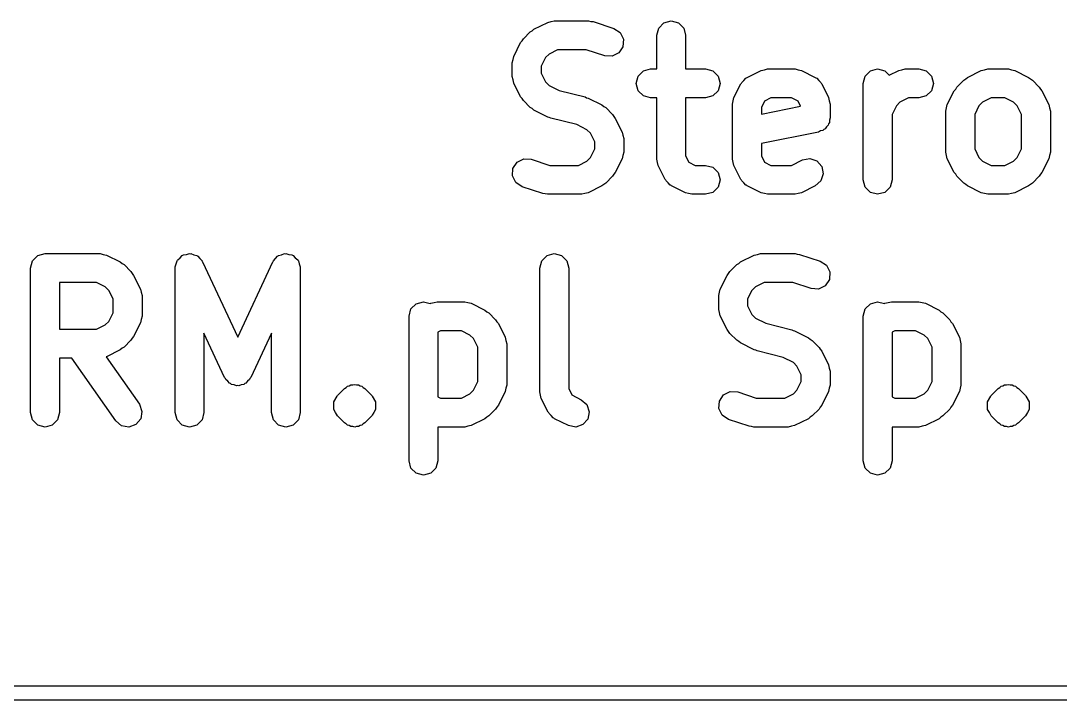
# Model space of a CAD drawing. Extents: x 10 to 287, y -200 to -10.
# Drawn here: x 44.83 to 55.62, y -122.34 to -115.3 of the extents above; entities that cross this region are included whole.
import ezdxf

# ---------------------------------------------------------------- set-up
doc = ezdxf.new("R2010")
doc.units = 0
doc.layers.add('BLACK', color=7, linetype='CONTINUOUS')

msp = doc.modelspace()

# ---------------------------------------------------------------- linework, layer by layer
at = {"layer": 'BLACK', "linetype": 'CONTINUOUS'}
for p, q in [((50.1586, -115.383), (50.3015, -115.312)), ((50.3015, -115.312), (50.3353, -115.305)), ((50.3353, -115.305), (50.3686, -115.296)), ((50.3686, -115.296), (50.7257, -115.296)), ((50.7257, -115.296), (50.749, -115.302)), ((50.749, -115.302), (50.7731, -115.304)), ((50.7731, -115.304), (50.9874, -115.375)), ((51.453, -115.371), (51.5079, -115.316)), ((51.5079, -115.316), (51.5829, -115.296)), ((51.5829, -115.296), (51.6579, -115.316)), ((51.6579, -115.316), (51.7128, -115.371)), ((50.0482, -115.483), (50.1196, -115.411)), ((50.1196, -115.411), (50.1406, -115.399)), ((50.1406, -115.399), (50.1586, -115.383)), ((50.9874, -115.375), (51.0522, -115.418)), ((51.0522, -115.418), (51.087, -115.487)), ((51.4329, -115.446), (51.453, -115.371)), ((51.4329, -115.796), (51.4329, -115.446)), ((51.7128, -115.371), (51.7329, -115.446)), ((51.7329, -115.446), (51.7329, -115.796)), ((49.9487, -115.665), (50.0201, -115.522)), ((50.0201, -115.522), (50.0361, -115.504)), ((50.0361, -115.504), (50.0482, -115.483)), ((51.087, -115.487), (51.0823, -115.565)), ((50.3146, -115.641), (50.2776, -115.678)), ((50.404, -115.596), (50.3146, -115.641)), ((50.7014, -115.596), (50.404, -115.596)), ((50.8926, -115.66), (50.7014, -115.596)), ((50.9701, -115.664), (50.8926, -115.66)), ((51.0395, -115.63), (50.9701, -115.664)), ((51.0823, -115.565), (51.0395, -115.63)), ((49.9329, -115.732), (49.9418, -115.698)), ((49.9329, -115.875), (49.9329, -115.732)), ((49.9418, -115.698), (49.9487, -115.665)), ((50.2776, -115.678), (50.2329, -115.767)), ((50.2329, -115.767), (50.2329, -115.839)), ((49.9418, -115.908), (49.9329, -115.875)), ((50.2329, -115.839), (50.2776, -115.929)), ((51.2186, -115.946), (51.2387, -115.871)), ((51.2387, -115.871), (51.2936, -115.816)), ((51.2936, -115.816), (51.3686, -115.796)), ((51.3686, -115.796), (51.4329, -115.796)), ((51.7329, -115.796), (51.94, -115.796)), ((51.94, -115.796), (52.015, -115.816)), ((52.015, -115.816), (52.0699, -115.871)), ((52.0699, -115.871), (52.09, -115.946)), ((52.3729, -115.883), (52.5158, -115.812)), ((52.5158, -115.812), (52.5496, -115.805)), ((52.5496, -115.805), (52.5829, -115.796)), ((52.5829, -115.796), (52.8686, -115.796)), ((52.8686, -115.796), (52.9019, -115.805)), ((52.9019, -115.805), (52.9357, -115.812)), ((52.9357, -115.812), (53.0785, -115.883)), ((53.5757, -115.946), (53.5958, -115.871)), ((53.5958, -115.871), (53.6507, -115.816)), ((53.6507, -115.816), (53.7257, -115.796)), ((53.7257, -115.796), (53.8007, -115.816)), ((53.8007, -115.816), (53.8458, -115.861)), ((53.8458, -115.861), (53.9443, -115.812)), ((53.9443, -115.812), (53.9781, -115.805)), ((53.9781, -115.805), (54.0114, -115.796)), ((54.0114, -115.796), (54.1543, -115.796)), ((54.1543, -115.796), (54.2293, -115.816)), ((54.2293, -115.816), (54.2842, -115.871)), ((54.2842, -115.871), (54.3043, -115.946)), ((54.6586, -115.883), (54.8015, -115.812)), ((54.8015, -115.812), (54.8353, -115.805)), ((54.8353, -115.805), (54.8686, -115.796)), ((54.8686, -115.796), (55.0829, -115.796)), ((55.0829, -115.796), (55.1162, -115.805)), ((55.1162, -115.805), (55.1499, -115.812)), ((55.1499, -115.812), (55.2928, -115.883)), ((49.9487, -115.942), (49.9418, -115.908)), ((50.0201, -116.085), (49.9487, -115.942)), ((50.2776, -115.929), (50.3146, -115.966)), ((50.3146, -115.966), (50.4209, -116.019)), ((51.2387, -116.021), (51.2186, -115.946)), ((52.09, -115.946), (52.0699, -116.021)), ((52.2344, -116.093), (52.3058, -115.95)), ((52.3058, -115.95), (52.3119, -115.944)), ((52.3119, -115.944), (52.3148, -115.935)), ((52.3148, -115.935), (52.3374, -115.915)), ((52.3374, -115.915), (52.3574, -115.892)), ((52.3574, -115.892), (52.3661, -115.889)), ((52.3661, -115.889), (52.3729, -115.883)), ((53.0785, -115.883), (53.0854, -115.889)), ((53.0854, -115.889), (53.0941, -115.892)), ((53.0941, -115.892), (53.1141, -115.915)), ((53.1141, -115.915), (53.1366, -115.935)), ((53.1366, -115.935), (53.1395, -115.944)), ((53.1395, -115.944), (53.1456, -115.95)), ((53.1456, -115.95), (53.217, -116.093)), ((53.5757, -116.946), (53.5757, -115.946)), ((54.3043, -115.946), (54.2842, -116.021)), ((54.5361, -116.004), (54.5482, -115.983)), ((54.5482, -115.983), (54.6196, -115.911)), ((54.6196, -115.911), (54.6406, -115.899)), ((54.6406, -115.899), (54.6586, -115.883)), ((55.2928, -115.883), (55.3109, -115.899)), ((55.3109, -115.899), (55.3318, -115.911)), ((55.3318, -115.911), (55.4032, -115.983)), ((55.4032, -115.983), (55.4153, -116.004)), ((50.0361, -116.103), (50.0201, -116.085)), ((50.4209, -116.019), (50.6907, -116.086)), ((50.6907, -116.086), (50.7051, -116.094)), ((50.7051, -116.094), (50.7214, -116.098)), ((51.2936, -116.076), (51.2387, -116.021)), ((51.3686, -116.096), (51.2936, -116.076)), ((52.015, -116.076), (51.94, -116.096)), ((52.0699, -116.021), (52.015, -116.076)), ((52.2275, -116.127), (52.2344, -116.093)), ((53.217, -116.093), (53.2239, -116.127)), ((54.2293, -116.076), (54.1543, -116.096)), ((54.2842, -116.021), (54.2293, -116.076)), ((54.4487, -116.165), (54.5201, -116.022)), ((54.5201, -116.022), (54.5361, -116.004)), ((55.4153, -116.004), (55.4313, -116.022)), ((55.4313, -116.022), (55.5027, -116.165)), ((50.0482, -116.124), (50.0361, -116.103)), ((50.1196, -116.195), (50.0482, -116.124)), ((50.1406, -116.207), (50.1196, -116.195)), ((50.7214, -116.098), (50.8642, -116.169)), ((50.8642, -116.169), (50.8823, -116.185)), ((50.8823, -116.185), (50.9032, -116.197)), ((50.9032, -116.197), (50.9746, -116.269)), ((51.4329, -116.096), (51.3686, -116.096)), ((51.4329, -116.732), (51.4329, -116.096)), ((51.94, -116.096), (51.7329, -116.096)), ((51.7329, -116.096), (51.7329, -116.696)), ((52.2186, -116.16), (52.2275, -116.127)), ((52.2186, -116.732), (52.2186, -116.16)), ((52.5518, -116.129), (52.5186, -116.196)), ((52.5186, -116.263), (52.9258, -116.182)), ((52.5186, -116.196), (52.5186, -116.263)), ((52.6183, -116.096), (52.5518, -116.129)), ((52.8332, -116.096), (52.6183, -116.096)), ((52.8996, -116.129), (52.8332, -116.096)), ((52.9258, -116.182), (52.8996, -116.129)), ((53.2239, -116.127), (53.2329, -116.16)), ((53.2329, -116.16), (53.2329, -116.303)), ((53.9204, -116.178), (53.8757, -116.267)), ((53.9574, -116.141), (53.9204, -116.178)), ((54.0468, -116.096), (53.9574, -116.141)), ((54.1543, -116.096), (54.0468, -116.096)), ((54.4329, -116.232), (54.4418, -116.198)), ((54.4418, -116.198), (54.4487, -116.165)), ((54.7776, -116.178), (54.7329, -116.267)), ((54.8146, -116.141), (54.7776, -116.178)), ((54.904, -116.096), (54.8146, -116.141)), ((55.0474, -116.096), (54.904, -116.096)), ((55.1369, -116.141), (55.0474, -116.096)), ((55.1739, -116.178), (55.1369, -116.141)), ((55.2186, -116.267), (55.1739, -116.178)), ((55.5027, -116.165), (55.5096, -116.198)), ((55.5096, -116.198), (55.5186, -116.232)), ((50.1586, -116.223), (50.1406, -116.207)), ((50.3015, -116.295), (50.1586, -116.223)), ((50.3177, -116.298), (50.3015, -116.295)), ((50.3322, -116.306), (50.3177, -116.298)), ((50.6019, -116.373), (50.3322, -116.306)), ((50.9746, -116.269), (50.9867, -116.289)), ((50.9867, -116.289), (51.0027, -116.308)), ((51.0027, -116.308), (51.0742, -116.45)), ((53.2329, -116.303), (53.2265, -116.327)), ((53.8757, -116.267), (53.8757, -116.946)), ((54.4329, -116.66), (54.4329, -116.232)), ((54.7329, -116.267), (54.7329, -116.625)), ((55.2186, -116.625), (55.2186, -116.267)), ((55.5186, -116.232), (55.5186, -116.66)), ((50.7083, -116.426), (50.6019, -116.373)), ((53.1819, -116.416), (53.1684, -116.423)), ((53.1955, -116.396), (53.1819, -116.416)), ((53.2128, -116.378), (53.1955, -116.396)), ((53.2166, -116.364), (53.2128, -116.378)), ((53.2249, -116.351), (53.2166, -116.364)), ((53.2265, -116.327), (53.2249, -116.351)), ((50.7453, -116.463), (50.7083, -116.426)), ((50.79, -116.553), (50.7453, -116.463)), ((51.0742, -116.45), (51.0811, -116.484)), ((51.0811, -116.484), (51.09, -116.517)), ((51.09, -116.517), (51.09, -116.66)), ((53.1123, -116.45), (52.5186, -116.569)), ((53.1342, -116.439), (53.1123, -116.45)), ((53.1579, -116.433), (53.1342, -116.439)), ((53.1684, -116.423), (53.1579, -116.433)), ((50.7453, -116.714), (50.79, -116.625)), ((50.79, -116.625), (50.79, -116.553)), ((52.5186, -116.569), (52.5186, -116.696)), ((54.7329, -116.625), (54.7776, -116.714)), ((55.1739, -116.714), (55.2186, -116.625)), ((49.9833, -116.762), (50.0528, -116.728)), ((50.0528, -116.728), (50.1303, -116.732)), ((50.1303, -116.732), (50.3215, -116.796)), ((50.7083, -116.751), (50.7453, -116.714)), ((51.0742, -116.727), (51.0027, -116.87)), ((51.0811, -116.694), (51.0742, -116.727)), ((51.09, -116.66), (51.0811, -116.694)), ((51.4418, -116.765), (51.4329, -116.732)), ((51.7329, -116.696), (51.7661, -116.763)), ((52.2275, -116.765), (52.2186, -116.732)), ((52.5186, -116.696), (52.5518, -116.763)), ((52.8332, -116.796), (52.9443, -116.74)), ((52.9443, -116.74), (53.0204, -116.725)), ((53.0204, -116.725), (53.0941, -116.749)), ((54.4418, -116.694), (54.4329, -116.66)), ((54.4487, -116.727), (54.4418, -116.694)), ((54.5201, -116.87), (54.4487, -116.727)), ((54.7776, -116.714), (54.8146, -116.751)), ((55.1369, -116.751), (55.1739, -116.714)), ((55.5027, -116.727), (55.4313, -116.87)), ((55.5096, -116.694), (55.5027, -116.727)), ((55.5186, -116.66), (55.5096, -116.694)), ((49.9359, -116.905), (49.9406, -116.827)), ((49.9406, -116.827), (49.9833, -116.762)), ((50.3215, -116.796), (50.6189, -116.796)), ((50.6189, -116.796), (50.7083, -116.751)), ((51.4487, -116.799), (51.4418, -116.765)), ((51.5201, -116.942), (51.4487, -116.799)), ((51.7661, -116.763), (51.8326, -116.796)), ((51.8326, -116.796), (51.94, -116.796)), ((51.94, -116.796), (52.015, -116.816)), ((52.015, -116.816), (52.0699, -116.871)), ((52.2344, -116.799), (52.2275, -116.765)), ((52.3058, -116.942), (52.2344, -116.799)), ((52.5518, -116.763), (52.6183, -116.796)), ((52.6183, -116.796), (52.8332, -116.796)), ((53.0941, -116.749), (53.1456, -116.808)), ((53.1456, -116.808), (53.1612, -116.884)), ((54.8146, -116.751), (54.904, -116.796)), ((54.904, -116.796), (55.0474, -116.796)), ((55.0474, -116.796), (55.1369, -116.751)), ((49.9706, -116.974), (49.9359, -116.905)), ((50.9746, -116.909), (50.9032, -116.981)), ((50.9867, -116.888), (50.9746, -116.909)), ((51.0027, -116.87), (50.9867, -116.888)), ((51.5262, -116.949), (51.5201, -116.942)), ((51.5291, -116.957), (51.5262, -116.949)), ((51.5516, -116.977), (51.5291, -116.957)), ((52.0699, -116.871), (52.09, -116.946)), ((52.09, -116.946), (52.0699, -117.021)), ((52.3119, -116.949), (52.3058, -116.942)), ((52.3148, -116.957), (52.3119, -116.949)), ((52.3374, -116.977), (52.3148, -116.957)), ((53.1366, -116.957), (53.0785, -117.009)), ((53.1612, -116.884), (53.1366, -116.957)), ((53.5958, -117.021), (53.5757, -116.946)), ((53.8757, -116.946), (53.8556, -117.021)), ((54.5361, -116.888), (54.5201, -116.87)), ((54.5482, -116.909), (54.5361, -116.888)), ((54.6196, -116.981), (54.5482, -116.909)), ((55.4032, -116.909), (55.3318, -116.981)), ((55.4153, -116.888), (55.4032, -116.909)), ((55.4313, -116.87), (55.4153, -116.888)), ((50.0354, -117.017), (49.9706, -116.974)), ((50.2497, -117.088), (50.0354, -117.017)), ((50.8642, -117.009), (50.7214, -117.08)), ((50.8823, -116.993), (50.8642, -117.009)), ((50.9032, -116.981), (50.8823, -116.993)), ((51.5716, -117), (51.5516, -116.977)), ((51.5803, -117.003), (51.5716, -117)), ((51.5872, -117.009), (51.5803, -117.003)), ((51.7301, -117.08), (51.5872, -117.009)), ((52.0699, -117.021), (52.015, -117.076)), ((52.3574, -117), (52.3374, -116.977)), ((52.3661, -117.003), (52.3574, -117)), ((52.3729, -117.009), (52.3661, -117.003)), ((52.5158, -117.08), (52.3729, -117.009)), ((53.0785, -117.009), (52.9357, -117.08)), ((53.6507, -117.076), (53.5958, -117.021)), ((53.8556, -117.021), (53.8007, -117.076)), ((54.6406, -116.993), (54.6196, -116.981)), ((54.6586, -117.009), (54.6406, -116.993)), ((54.8015, -117.08), (54.6586, -117.009)), ((55.2928, -117.009), (55.1499, -117.08)), ((55.3109, -116.993), (55.2928, -117.009)), ((55.3318, -116.981), (55.3109, -116.993)), ((50.2738, -117.09), (50.2497, -117.088)), ((50.2971, -117.096), (50.2738, -117.09)), ((50.6543, -117.096), (50.2971, -117.096)), ((50.6876, -117.087), (50.6543, -117.096)), ((50.7214, -117.08), (50.6876, -117.087)), ((51.7638, -117.087), (51.7301, -117.08)), ((51.7971, -117.096), (51.7638, -117.087)), ((51.94, -117.096), (51.7971, -117.096)), ((52.015, -117.076), (51.94, -117.096)), ((52.5496, -117.087), (52.5158, -117.08)), ((52.5829, -117.096), (52.5496, -117.087)), ((52.8686, -117.096), (52.5829, -117.096)), ((52.9019, -117.087), (52.8686, -117.096)), ((52.9357, -117.08), (52.9019, -117.087)), ((53.7257, -117.096), (53.6507, -117.076)), ((53.8007, -117.076), (53.7257, -117.096)), ((54.8353, -117.087), (54.8015, -117.08)), ((54.8686, -117.096), (54.8353, -117.087)), ((55.0829, -117.096), (54.8686, -117.096)), ((55.1162, -117.087), (55.0829, -117.096)), ((55.1499, -117.08), (55.1162, -117.087)), ((45.0079, -117.731), (45.0829, -117.711)), ((45.0829, -117.711), (45.6543, -117.711)), ((45.6543, -117.711), (45.6876, -117.72)), ((46.5514, -117.719), (46.5829, -117.711)), ((46.5829, -117.711), (46.5893, -117.713)), ((46.5893, -117.713), (46.5959, -117.712)), ((46.5959, -117.712), (46.6264, -117.723)), ((47.5393, -117.723), (47.5698, -117.712)), ((47.5698, -117.712), (47.5764, -117.713)), ((47.5764, -117.713), (47.5829, -117.711)), ((47.5829, -117.711), (47.6143, -117.719)), ((50.2936, -117.731), (50.3686, -117.711)), ((50.3686, -117.711), (50.4436, -117.731)), ((52.4781, -117.72), (52.5114, -117.711)), ((52.5114, -117.711), (52.8686, -117.711)), ((52.8686, -117.711), (52.8919, -117.717)), ((44.9329, -117.861), (44.953, -117.786)), ((44.953, -117.786), (45.0079, -117.731)), ((45.6876, -117.72), (45.7214, -117.727)), ((45.7214, -117.727), (45.8642, -117.798)), ((45.8642, -117.798), (45.8823, -117.814)), ((45.8823, -117.814), (45.9032, -117.826)), ((46.4334, -117.848), (46.4445, -117.817)), ((46.4445, -117.817), (46.453, -117.786)), ((46.453, -117.786), (46.4577, -117.781)), ((46.4577, -117.781), (46.46, -117.775)), ((46.46, -117.775), (46.4849, -117.754)), ((46.4849, -117.754), (46.5079, -117.731)), ((46.5079, -117.731), (46.5143, -117.729)), ((46.5143, -117.729), (46.5194, -117.725)), ((46.5194, -117.725), (46.5514, -117.719)), ((46.6264, -117.723), (46.6579, -117.731)), ((46.6579, -117.731), (46.6626, -117.736)), ((46.6626, -117.736), (46.6689, -117.738)), ((46.6689, -117.738), (46.6898, -117.763)), ((46.6898, -117.763), (46.7128, -117.786)), ((46.7128, -117.786), (46.7145, -117.793)), ((46.7145, -117.793), (46.7188, -117.798)), ((46.7188, -117.798), (47.0829, -118.578)), ((47.0829, -118.578), (47.4469, -117.798)), ((47.4469, -117.798), (47.4512, -117.793)), ((47.4512, -117.793), (47.453, -117.786)), ((47.453, -117.786), (47.4759, -117.763)), ((47.4759, -117.763), (47.4969, -117.738)), ((47.4969, -117.738), (47.5031, -117.736)), ((47.5031, -117.736), (47.5079, -117.731)), ((47.5079, -117.731), (47.5393, -117.723)), ((47.6143, -117.719), (47.6463, -117.725)), ((47.6463, -117.725), (47.6514, -117.729)), ((47.6514, -117.729), (47.6579, -117.731)), ((47.6579, -117.731), (47.6808, -117.754)), ((47.6808, -117.754), (47.7058, -117.775)), ((47.7058, -117.775), (47.708, -117.781)), ((47.708, -117.781), (47.7128, -117.786)), ((47.7128, -117.786), (47.7212, -117.817)), ((47.7212, -117.817), (47.7323, -117.848)), ((50.2186, -117.861), (50.2387, -117.786)), ((50.2387, -117.786), (50.2936, -117.731)), ((50.4436, -117.731), (50.4985, -117.786)), ((50.4985, -117.786), (50.5186, -117.861)), ((52.2625, -117.826), (52.2834, -117.814)), ((52.2834, -117.814), (52.3015, -117.798)), ((52.3015, -117.798), (52.4443, -117.727)), ((52.4443, -117.727), (52.4781, -117.72)), ((52.8919, -117.717), (52.916, -117.719)), ((52.916, -117.719), (53.1303, -117.79)), ((53.1303, -117.79), (53.1951, -117.833)), ((44.9329, -119.361), (44.9329, -117.861)), ((45.9032, -117.826), (45.9746, -117.898)), ((45.9746, -117.898), (45.9867, -117.919)), ((45.9867, -117.919), (46.0027, -117.937)), ((46.4329, -117.861), (46.4346, -117.855)), ((46.4329, -119.361), (46.4329, -117.861)), ((46.4346, -117.855), (46.4334, -117.848)), ((47.7323, -117.848), (47.7311, -117.855)), ((47.7311, -117.855), (47.7329, -117.861)), ((47.7329, -117.861), (47.7329, -119.361)), ((50.2186, -119.147), (50.2186, -117.861)), ((50.5186, -117.861), (50.5186, -119.111)), ((52.163, -117.937), (52.179, -117.919)), ((52.179, -117.919), (52.1911, -117.898)), ((52.1911, -117.898), (52.2625, -117.826)), ((53.1951, -117.833), (53.2298, -117.902)), ((53.2298, -117.902), (53.2252, -117.98)), ((45.2329, -118.011), (45.2329, -118.497)), ((45.6189, -118.011), (45.2329, -118.011)), ((45.7083, -118.056), (45.6189, -118.011)), ((46.0027, -117.937), (46.0742, -118.08)), ((52.0915, -118.08), (52.163, -117.937)), ((52.5468, -118.011), (52.4574, -118.056)), ((52.8442, -118.011), (52.5468, -118.011)), ((53.0354, -118.075), (52.8442, -118.011)), ((53.2252, -117.98), (53.1824, -118.045)), ((45.7453, -118.093), (45.7083, -118.056)), ((45.79, -118.182), (45.7453, -118.093)), ((46.0742, -118.08), (46.0811, -118.113)), ((46.0811, -118.113), (46.09, -118.147)), ((52.0757, -118.147), (52.0846, -118.113)), ((52.0846, -118.113), (52.0915, -118.08)), ((52.4204, -118.093), (52.3757, -118.182)), ((52.4574, -118.056), (52.4204, -118.093)), ((53.1129, -118.079), (53.0354, -118.075)), ((53.1824, -118.045), (53.1129, -118.079)), ((45.79, -118.326), (45.79, -118.182)), ((46.09, -118.147), (46.09, -118.361)), ((48.8815, -118.286), (48.9364, -118.231)), ((48.9364, -118.231), (49.0114, -118.211)), ((49.0114, -118.211), (49.0814, -118.23)), ((49.0814, -118.23), (49.0872, -118.227)), ((49.0872, -118.227), (49.121, -118.22)), ((49.121, -118.22), (49.1543, -118.211)), ((49.1543, -118.211), (49.44, -118.211)), ((49.44, -118.211), (49.4733, -118.22)), ((49.4733, -118.22), (49.5071, -118.227)), ((49.5071, -118.227), (49.6499, -118.298)), ((52.0757, -118.29), (52.0757, -118.147)), ((52.3757, -118.182), (52.3757, -118.254)), ((53.5958, -118.286), (53.6507, -118.231)), ((53.6507, -118.231), (53.7257, -118.211)), ((53.7257, -118.211), (53.7957, -118.23)), ((53.7957, -118.23), (53.8015, -118.227)), ((53.8015, -118.227), (53.8353, -118.22)), ((53.8353, -118.22), (53.8686, -118.211)), ((53.8686, -118.211), (54.1543, -118.211)), ((54.1543, -118.211), (54.1876, -118.22)), ((54.1876, -118.22), (54.2214, -118.227)), ((54.2214, -118.227), (54.3642, -118.298)), ((45.7453, -118.415), (45.79, -118.326)), ((48.8614, -118.361), (48.8815, -118.286)), ((49.6499, -118.298), (49.668, -118.314)), ((49.668, -118.314), (49.6889, -118.326)), ((49.6889, -118.326), (49.7604, -118.398)), ((52.0846, -118.323), (52.0757, -118.29)), ((52.0915, -118.357), (52.0846, -118.323)), ((52.163, -118.5), (52.0915, -118.357)), ((52.3757, -118.254), (52.4204, -118.344)), ((52.4204, -118.344), (52.4574, -118.381)), ((53.5757, -118.361), (53.5958, -118.286)), ((54.3642, -118.298), (54.3823, -118.314)), ((54.3823, -118.314), (54.4032, -118.326)), ((54.4032, -118.326), (54.4746, -118.398)), ((45.6189, -118.497), (45.7083, -118.452)), ((45.7083, -118.452), (45.7453, -118.415)), ((46.0742, -118.428), (46.0027, -118.571)), ((46.0811, -118.394), (46.0742, -118.428)), ((46.09, -118.361), (46.0811, -118.394)), ((48.8614, -119.861), (48.8614, -118.361)), ((49.7604, -118.398), (49.7724, -118.419)), ((49.7724, -118.419), (49.7884, -118.437)), ((49.7884, -118.437), (49.8599, -118.58)), ((52.4574, -118.381), (52.5638, -118.434)), ((52.5638, -118.434), (52.8335, -118.501)), ((53.5757, -119.861), (53.5757, -118.361)), ((54.4746, -118.398), (54.4867, -118.419)), ((54.4867, -118.419), (54.5027, -118.437)), ((54.5027, -118.437), (54.5742, -118.58)), ((45.2329, -118.497), (45.6189, -118.497)), ((46.0027, -118.571), (45.9867, -118.589)), ((46.9469, -118.996), (46.7329, -118.537)), ((46.7329, -118.537), (46.7329, -119.361)), ((47.4329, -118.537), (47.2188, -118.996)), ((47.4329, -119.361), (47.4329, -118.537)), ((49.1897, -118.511), (49.1614, -118.525)), ((49.1614, -118.525), (49.1614, -119.197)), ((49.4046, -118.511), (49.1897, -118.511)), ((49.494, -118.556), (49.4046, -118.511)), ((49.531, -118.593), (49.494, -118.556)), ((52.179, -118.518), (52.163, -118.5)), ((52.1911, -118.539), (52.179, -118.518)), ((52.2625, -118.61), (52.1911, -118.539)), ((52.8335, -118.501), (52.848, -118.509)), ((52.848, -118.509), (52.8642, -118.513)), ((52.8642, -118.513), (53.0071, -118.584)), ((53.904, -118.511), (53.8757, -118.525)), ((53.8757, -118.525), (53.8757, -119.197)), ((54.1189, -118.511), (53.904, -118.511)), ((54.2083, -118.556), (54.1189, -118.511)), ((54.2453, -118.593), (54.2083, -118.556)), ((45.9032, -118.681), (45.8823, -118.693)), ((45.9746, -118.61), (45.9032, -118.681)), ((45.9867, -118.589), (45.9746, -118.61)), ((49.5757, -118.682), (49.531, -118.593)), ((49.5757, -119.04), (49.5757, -118.682)), ((49.8599, -118.58), (49.8668, -118.613)), ((49.8668, -118.613), (49.8757, -118.647)), ((49.8757, -118.647), (49.8757, -119.075)), ((52.2834, -118.622), (52.2625, -118.61)), ((52.3015, -118.638), (52.2834, -118.622)), ((52.4443, -118.71), (52.3015, -118.638)), ((53.0071, -118.584), (53.0252, -118.6)), ((53.0252, -118.6), (53.0461, -118.612)), ((53.0461, -118.612), (53.1175, -118.684)), ((53.1175, -118.684), (53.1296, -118.704)), ((54.29, -118.682), (54.2453, -118.593)), ((54.29, -119.04), (54.29, -118.682)), ((54.5742, -118.58), (54.5811, -118.613)), ((54.5811, -118.613), (54.59, -118.647)), ((54.59, -118.647), (54.59, -119.075)), ((45.7214, -118.781), (45.7176, -118.782)), ((45.7176, -118.782), (46.0629, -119.275)), ((45.8642, -118.71), (45.7214, -118.781)), ((45.8823, -118.693), (45.8642, -118.71)), ((52.4606, -118.713), (52.4443, -118.71)), ((52.475, -118.721), (52.4606, -118.713)), ((52.7448, -118.788), (52.475, -118.721)), ((52.8511, -118.841), (52.7448, -118.788)), ((53.1296, -118.704), (53.1456, -118.723)), ((53.1456, -118.723), (53.217, -118.865)), ((45.3619, -118.797), (45.2329, -118.797)), ((45.2329, -118.797), (45.2329, -119.361)), ((45.8171, -119.447), (45.3619, -118.797)), ((52.8881, -118.878), (52.8511, -118.841)), ((52.9329, -118.968), (52.8881, -118.878)), ((53.217, -118.865), (53.2239, -118.899)), ((53.2239, -118.899), (53.2329, -118.932)), ((46.9554, -119.006), (46.9469, -118.996)), ((46.96, -119.018), (46.9554, -119.006)), ((47.2103, -119.006), (47.2058, -119.019)), ((47.2188, -118.996), (47.2103, -119.006)), ((52.9329, -119.04), (52.9329, -118.968)), ((53.2329, -118.932), (53.2329, -119.075)), ((46.98, -119.035), (46.96, -119.018)), ((46.9969, -119.055), (46.98, -119.035)), ((47.0093, -119.06), (46.9969, -119.055)), ((47.0194, -119.068), (47.0093, -119.06)), ((47.0452, -119.073), (47.0194, -119.068)), ((47.0698, -119.082), (47.0452, -119.073)), ((47.0829, -119.08), (47.0698, -119.082)), ((47.0959, -119.082), (47.0829, -119.08)), ((47.1205, -119.073), (47.0959, -119.082)), ((47.1463, -119.068), (47.1205, -119.073)), ((47.1564, -119.06), (47.1463, -119.068)), ((47.1689, -119.055), (47.1564, -119.06)), ((47.1857, -119.035), (47.1689, -119.055)), ((47.2058, -119.019), (47.1857, -119.035)), ((48.1196, -119.184), (48.1911, -119.112)), ((48.1911, -119.112), (48.2082, -119.102)), ((48.2082, -119.102), (48.2221, -119.088)), ((48.2221, -119.088), (48.2412, -119.083)), ((48.2412, -119.083), (48.2583, -119.073)), ((48.2583, -119.073), (48.2781, -119.073)), ((48.2781, -119.073), (48.2971, -119.068)), ((48.2971, -119.068), (48.3162, -119.073)), ((48.3162, -119.073), (48.336, -119.073)), ((48.336, -119.073), (48.3531, -119.083)), ((48.3531, -119.083), (48.3721, -119.088)), ((48.3721, -119.088), (48.3861, -119.102)), ((48.3861, -119.102), (48.4032, -119.112)), ((48.4032, -119.112), (48.4746, -119.184)), ((49.531, -119.129), (49.5757, -119.04)), ((49.8668, -119.109), (49.8599, -119.142)), ((49.8757, -119.075), (49.8668, -119.109)), ((50.5186, -119.111), (50.5518, -119.178)), ((52.8881, -119.129), (52.9329, -119.04)), ((53.2239, -119.109), (53.217, -119.142)), ((53.2329, -119.075), (53.2239, -119.109)), ((54.2453, -119.129), (54.29, -119.04)), ((54.5811, -119.109), (54.5742, -119.142)), ((54.59, -119.075), (54.5811, -119.109)), ((54.9054, -119.184), (54.9768, -119.112)), ((54.9768, -119.112), (54.9939, -119.102)), ((54.9939, -119.102), (55.0079, -119.088)), ((55.0079, -119.088), (55.0269, -119.083)), ((55.0269, -119.083), (55.044, -119.073)), ((55.044, -119.073), (55.0638, -119.073)), ((55.0638, -119.073), (55.0829, -119.068)), ((55.0829, -119.068), (55.1019, -119.073)), ((55.1019, -119.073), (55.1217, -119.073)), ((55.1217, -119.073), (55.1388, -119.083)), ((55.1388, -119.083), (55.1579, -119.088)), ((55.1579, -119.088), (55.1718, -119.102)), ((55.1718, -119.102), (55.1889, -119.112)), ((55.1889, -119.112), (55.2604, -119.184)), ((48.0808, -119.251), (48.1159, -119.19)), ((48.1159, -119.19), (48.1196, -119.184)), ((48.4746, -119.184), (48.4746, -119.184)), ((48.4746, -119.184), (48.4746, -119.184)), ((48.4746, -119.184), (48.4784, -119.19)), ((48.4784, -119.19), (48.5135, -119.251)), ((49.1614, -119.197), (49.1897, -119.211)), ((49.1897, -119.211), (49.4046, -119.211)), ((49.4046, -119.211), (49.494, -119.166)), ((49.494, -119.166), (49.531, -119.129)), ((49.8599, -119.142), (49.7884, -119.285)), ((50.2275, -119.18), (50.2186, -119.147)), ((50.2344, -119.214), (50.2275, -119.18)), ((50.3058, -119.357), (50.2344, -119.214)), ((50.5518, -119.178), (50.6499, -119.227)), ((52.0834, -119.242), (52.1262, -119.177)), ((52.1262, -119.177), (52.1956, -119.143)), ((52.1956, -119.143), (52.2731, -119.147)), ((52.2731, -119.147), (52.4643, -119.211)), ((52.4643, -119.211), (52.7617, -119.211)), ((52.7617, -119.211), (52.8511, -119.166)), ((52.8511, -119.166), (52.8881, -119.129)), ((53.217, -119.142), (53.1456, -119.285)), ((53.8757, -119.197), (53.904, -119.211)), ((53.904, -119.211), (54.1189, -119.211)), ((54.1189, -119.211), (54.2083, -119.166)), ((54.2083, -119.166), (54.2453, -119.129)), ((54.5742, -119.142), (54.5027, -119.285)), ((54.8665, -119.251), (54.9016, -119.19)), ((54.9016, -119.19), (54.9054, -119.184)), ((54.9054, -119.184), (54.9054, -119.184)), ((54.9054, -119.184), (54.9054, -119.184)), ((55.2604, -119.184), (55.2641, -119.19)), ((55.2641, -119.19), (55.2992, -119.251)), ((46.0629, -119.275), (46.0894, -119.348)), ((48.0808, -119.328), (48.0808, -119.251)), ((48.0996, -119.361), (48.0808, -119.328)), ((48.5135, -119.328), (48.4946, -119.361)), ((48.5135, -119.251), (48.5135, -119.328)), ((49.7604, -119.324), (49.6889, -119.396)), ((49.7724, -119.303), (49.7604, -119.324)), ((49.7884, -119.285), (49.7724, -119.303)), ((50.6499, -119.227), (50.708, -119.278)), ((50.708, -119.278), (50.7326, -119.352)), ((52.0788, -119.32), (52.0834, -119.242)), ((52.1135, -119.389), (52.0788, -119.32)), ((53.1175, -119.324), (53.0461, -119.396)), ((53.1296, -119.303), (53.1175, -119.324)), ((53.1456, -119.285), (53.1296, -119.303)), ((54.4746, -119.324), (54.4032, -119.396)), ((54.4867, -119.303), (54.4746, -119.324)), ((54.5027, -119.285), (54.4867, -119.303)), ((54.8665, -119.328), (54.8665, -119.251)), ((54.8854, -119.361), (54.8665, -119.328)), ((55.2992, -119.328), (55.2803, -119.361)), ((55.2992, -119.251), (55.2992, -119.328)), ((44.953, -119.436), (44.9329, -119.361)), ((45.0079, -119.491), (44.953, -119.436)), ((45.2128, -119.436), (45.1579, -119.491)), ((45.2329, -119.361), (45.2128, -119.436)), ((46.0759, -119.424), (46.026, -119.484)), ((46.0894, -119.348), (46.0759, -119.424)), ((46.453, -119.436), (46.4329, -119.361)), ((46.5079, -119.491), (46.453, -119.436)), ((46.7128, -119.436), (46.6579, -119.491)), ((46.7329, -119.361), (46.7128, -119.436)), ((47.453, -119.436), (47.4329, -119.361)), ((47.5079, -119.491), (47.453, -119.436)), ((47.7128, -119.436), (47.6579, -119.491)), ((47.7329, -119.361), (47.7128, -119.436)), ((48.1196, -119.396), (48.0996, -119.361)), ((48.1911, -119.467), (48.1196, -119.396)), ((48.4746, -119.396), (48.4032, -119.467)), ((48.4791, -119.388), (48.4746, -119.396)), ((48.4946, -119.361), (48.4791, -119.388)), ((49.6499, -119.424), (49.5071, -119.495)), ((49.668, -119.408), (49.6499, -119.424)), ((49.6889, -119.396), (49.668, -119.408)), ((50.3119, -119.364), (50.3058, -119.357)), ((50.3148, -119.372), (50.3119, -119.364)), ((50.3374, -119.392), (50.3148, -119.372)), ((50.3574, -119.415), (50.3374, -119.392)), ((50.3661, -119.418), (50.3574, -119.415)), ((50.3729, -119.424), (50.3661, -119.418)), ((50.5158, -119.495), (50.3729, -119.424)), ((50.717, -119.428), (50.6655, -119.486)), ((50.7326, -119.352), (50.717, -119.428)), ((52.1783, -119.432), (52.1135, -119.389)), ((52.3926, -119.503), (52.1783, -119.432)), ((53.0071, -119.424), (52.8642, -119.495)), ((53.0252, -119.408), (53.0071, -119.424)), ((53.0461, -119.396), (53.0252, -119.408)), ((54.3642, -119.424), (54.2214, -119.495)), ((54.3823, -119.408), (54.3642, -119.424)), ((54.4032, -119.396), (54.3823, -119.408)), ((54.9009, -119.388), (54.8854, -119.361)), ((54.9054, -119.396), (54.9009, -119.388)), ((54.9768, -119.467), (54.9054, -119.396)), ((55.2604, -119.396), (55.1889, -119.467)), ((55.2803, -119.361), (55.2604, -119.396)), ((45.0829, -119.511), (45.0079, -119.491)), ((45.1579, -119.491), (45.0829, -119.511)), ((45.8766, -119.497), (45.8171, -119.447)), ((45.9531, -119.511), (45.8766, -119.497)), ((46.026, -119.484), (45.9531, -119.511)), ((46.5829, -119.511), (46.5079, -119.491)), ((46.6579, -119.491), (46.5829, -119.511)), ((47.5829, -119.511), (47.5079, -119.491)), ((47.6579, -119.491), (47.5829, -119.511)), ((48.2018, -119.473), (48.1911, -119.467)), ((48.1911, -119.467), (48.1911, -119.467)), ((48.2082, -119.477), (48.2018, -119.473)), ((48.2221, -119.491), (48.2082, -119.477)), ((48.2412, -119.496), (48.2221, -119.491)), ((48.2583, -119.506), (48.2412, -119.496)), ((48.2781, -119.506), (48.2583, -119.506)), ((48.2971, -119.511), (48.2781, -119.506)), ((48.3162, -119.506), (48.2971, -119.511)), ((48.336, -119.506), (48.3162, -119.506)), ((48.3531, -119.496), (48.336, -119.506)), ((48.3721, -119.491), (48.3531, -119.496)), ((48.3861, -119.477), (48.3721, -119.491)), ((48.4032, -119.467), (48.3861, -119.477)), ((49.44, -119.511), (49.1614, -119.511)), ((49.1614, -119.511), (49.1614, -119.861)), ((49.4733, -119.502), (49.44, -119.511)), ((49.5071, -119.495), (49.4733, -119.502)), ((50.5918, -119.511), (50.5158, -119.495)), ((50.6655, -119.486), (50.5918, -119.511)), ((52.4167, -119.505), (52.3926, -119.503)), ((52.44, -119.511), (52.4167, -119.505)), ((52.7971, -119.511), (52.44, -119.511)), ((52.8304, -119.502), (52.7971, -119.511)), ((52.8642, -119.495), (52.8304, -119.502)), ((54.1543, -119.511), (53.8757, -119.511)), ((53.8757, -119.511), (53.8757, -119.861)), ((54.1876, -119.502), (54.1543, -119.511)), ((54.2214, -119.495), (54.1876, -119.502)), ((54.9939, -119.477), (54.9768, -119.467)), ((55.0079, -119.491), (54.9939, -119.477)), ((55.0269, -119.496), (55.0079, -119.491)), ((55.044, -119.506), (55.0269, -119.496)), ((55.0638, -119.506), (55.044, -119.506)), ((55.0829, -119.511), (55.0638, -119.506)), ((55.1019, -119.506), (55.0829, -119.511)), ((55.1217, -119.506), (55.1019, -119.506)), ((55.1388, -119.496), (55.1217, -119.506)), ((55.1579, -119.491), (55.1388, -119.496)), ((55.1718, -119.477), (55.1579, -119.491)), ((55.1782, -119.473), (55.1718, -119.477)), ((55.1889, -119.467), (55.1782, -119.473)), ((55.1889, -119.467), (55.1889, -119.467)), ((48.8815, -119.936), (48.8614, -119.861)), ((49.1614, -119.861), (49.1413, -119.936)), ((53.5958, -119.936), (53.5757, -119.861)), ((53.8757, -119.861), (53.8556, -119.936)), ((48.9364, -119.991), (48.8815, -119.936)), ((49.1413, -119.936), (49.0864, -119.991)), ((53.6507, -119.991), (53.5958, -119.936)), ((53.8556, -119.936), (53.8007, -119.991)), ((49.0114, -120.011), (48.9364, -119.991)), ((49.0864, -119.991), (49.0114, -120.011)), ((53.7257, -120.011), (53.6507, -119.991)), ((53.8007, -119.991), (53.7257, -120.011)), ((33.5659, -122.195), (206.771, -122.195)), ((206.846, -122.345), (33.4909, -122.345))]:
    msp.add_line(p, q, dxfattribs=at)

doc.saveas('drawing.dxf')
